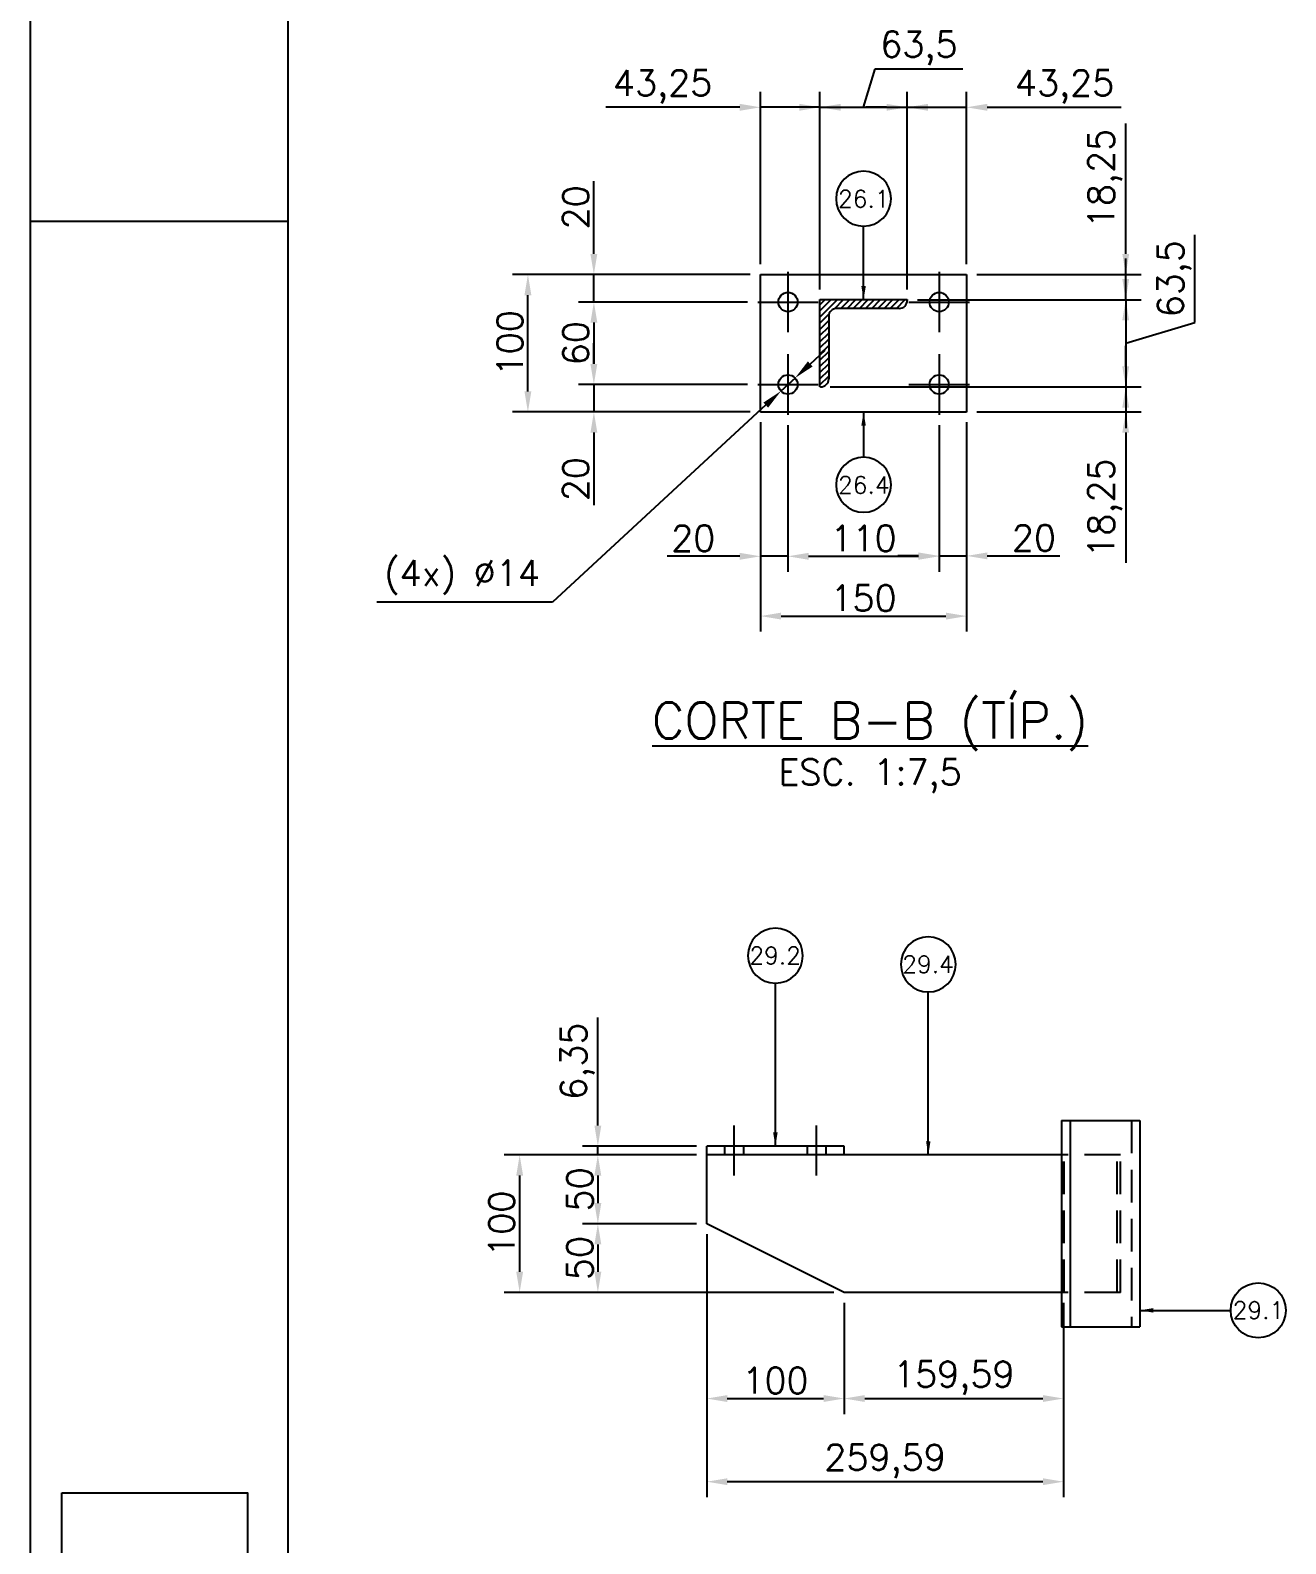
# Model space of a CAD drawing. Header units: metres. Extents: x 0 to 6307, y 0 to 4455.
# Drawn here: x 0 to 914, y 1265 to 2366 of the extents above; entities that cross this region are included whole.
import ezdxf
from ezdxf.enums import TextEntityAlignment as Align

# ---------------------------------------------------------------- set-up
doc = ezdxf.new("R2010")
doc.units = ezdxf.units.M
doc.header["$LTSCALE"] = 7.5
doc.linetypes.add('CENTER2', pattern=[28.575, 19.05, -3.175, 3.175, -3.175])
doc.linetypes.add('HIDDEN2', pattern=[4.7625, 3.175, -1.5875])
for name, color, linetype in [('FRL2', 2, 'Continuous'), ('FRL6', 6, 'Continuous'), ('FRL7', 7, 'Continuous'), ('FRR120', 5, 'Continuous'), ('FRR140', 5, 'Continuous'), ('FRR175', 1, 'Continuous'), ('FRR80', 3, 'Continuous'), ('GSB', 7, 'Continuous'), ('SC1', 7, 'CENTER2'), ('SDM', 7, 'Continuous'), ('SHA', 7, 'Continuous'), ('SL4', 4, 'Continuous'), ('ST1', 7, 'HIDDEN2')]:
    doc.layers.add(name, color=color, linetype=linetype)
doc.styles.add('R100', font='simplex.shx', dxfattribs={"height": 2.5})
doc.styles.add('R120', font='simplex.shx', dxfattribs={"height": 3})
doc.styles.add('R140', font='simplex.shx', dxfattribs={"height": 3.5})
doc.styles.add('R80', font='simplex.shx', dxfattribs={"height": 2})
doc.styles.add('ROMANS', font='ROMANS.SHX')
doc.dimstyles.new('5___1-5', dxfattribs={"dimscale": 5, "dimtxt": 2.5, "dimasz": 2, "dimexe": 1.5, "dimexo": 1, "dimgap": 0.5, "dimtad": 1, "dimzin": 12, "dimtxsty": 'ROMANS', "dimcen": 0, "dimclrd": 256, "dimclre": 256, "dimclrt": 3, "dimaunit": 1, "dimazin": 3, "dimtfac": 1, "dimtmove": 0, "dimatfit": 0, "dimfxl": 1, "dimlwd": -1, "dimlwe": -1, "dimarcsym": 0})
doc.dimstyles.new('7.5___1-7.5', dxfattribs={"dimscale": 7.5, "dimtxt": 2.5, "dimasz": 2, "dimexe": 1.5, "dimexo": 1, "dimgap": 0.5, "dimtad": 1, "dimzin": 12, "dimtxsty": 'ROMANS', "dimcen": 0, "dimclrd": 256, "dimclre": 256, "dimclrt": 3, "dimaunit": 1, "dimazin": 3, "dimtfac": 1, "dimtmove": 0, "dimatfit": 0, "dimfxl": 1, "dimlwd": -1, "dimlwe": -1, "dimarcsym": 0})
doc.dimstyles.new('7.5___1-7.5$3', dxfattribs={"dimscale": 7.5, "dimtxt": 2.5, "dimasz": 2, "dimexe": 1.5, "dimexo": 1, "dimgap": 0.5, "dimtad": 1, "dimtoh": 1, "dimzin": 12, "dimtxsty": 'ROMANS', "dimcen": 0, "dimclrd": 256, "dimclre": 256, "dimclrt": 3, "dimaunit": 1, "dimazin": 3, "dimtfac": 1, "dimtmove": 0, "dimatfit": 0, "dimfxl": 1, "dimlwd": -1, "dimlwe": -1, "dimarcsym": 0})

# ---------------------------------------------------------------- blocks, each defined once
blk = doc.blocks.new('A1')
blk.add_lwpolyline([(3.06, 173.62), (21.06, 173.62), (21.06, 48.62), (3.06, 48.62)], close=True)
at = {"layer": 'FRL2'}
blk.add_line((0, 297), (25, 297), dxfattribs=at)
at = {"layer": 'FRL6', "linetype": 'Continuous'}
blk.add_line((25, 584), (25, 10), dxfattribs=at)
at = {"layer": 'FRL7', "linetype": 'Continuous'}
blk.add_line((0, 594), (0, 0), dxfattribs=at)
at = {"layer": 'FRR120', "style": 'R120'}
for tag, p in [('FASE_DO_PROJETO', (659, 46.29)), ('ÁREA_E/OU_SUBÁREA', (659, 40.79)), ('TÍTULO_DO_DESENHO', (659, 35.29)), ('SUBTÍTULO_1_DO_DESENHO', (659, 29.79)), ('SUBTÍTULO_2_DO_DESENHO', (659, 24.29))]:
    blk.add_attdef(tag, p, '', height=3, dxfattribs=at)
at = {"layer": 'FRR140', "style": 'R140', "width": 0.91}
for tag, p in [('NÚMERO_DA_CONTRATADA', (687.72, 12.6)), ('NUMERO_VALE', (752.89, 12.6))]:
    blk.add_attdef(tag, p, '', height=3.5, dxfattribs=at)
for tag, p in [('REVISÃO', (823.5, 14.68)), ('ESCALA', (671, 14.35))]:
    blk.add_attdef(tag, text='', height=3.5, dxfattribs=at).set_placement(p, align=Align.MIDDLE)
at = {"layer": 'FRR175', "style": 'R120'}
for tag, p in [('CLASSIFICAÇÃO', (811.83, 67.73)), ('PROJETO', (716.31, 53.59)), ('N_PROJ_SE', (793.5, 53.59)), ('N_CONTRATO', (796.97, 47.3))]:
    blk.add_attdef(tag, text='', height=3, dxfattribs=at).set_placement(p, align=Align.MIDDLE_CENTER)
at = {"layer": 'FRR80', "style": 'R80'}
for tag, p in [('8A_REV', (476, 77.07)), ('EMIS.', (486, 77.07)), ('PROJ.', (585, 77.07)), ('DES.', (597, 77.07)), ('VER.', (609, 77.07)), ('APR.', (621, 77.07)), ('AUT.', (633.01, 77.07)), ('7A_REV', (476, 71.37)), ('EMIS.', (486, 71.37)), ('PROJ.', (585, 71.37)), ('DES.', (597, 71.37)), ('VER.', (609, 71.37)), ('APR.', (621, 71.37)), ('AUT.', (633.01, 71.37)), ('6A_REV', (476, 65.67)), ('EMIS.', (486, 65.67)), ('PROJ.', (585, 65.67)), ('DES.', (597, 65.67)), ('VER.', (609, 65.67)), ('APR.', (621, 65.67)), ('AUT.', (633.01, 65.67)), ('5A_REV', (476, 59.97)), ('EMIS.', (486, 59.97)), ('PROJ.', (585, 59.97)), ('DES.', (597, 59.97)), ('VER.', (609, 59.97)), ('APR.', (621, 59.97)), ('AUT.', (633.01, 59.97)), ('4A_REV', (476, 54.27)), ('EMIS.', (486, 54.27)), ('PROJ.', (585, 54.27)), ('DES.', (597, 54.27)), ('VER.', (609, 54.27)), ('APR.', (621, 54.27)), ('AUT.', (633.01, 54.27)), ('3A_REV', (476, 48.57)), ('EMIS.', (486, 48.57)), ('PROJ.', (585, 48.57)), ('DES.', (597, 48.57)), ('VER.', (609, 48.57)), ('APR.', (621, 48.57)), ('AUT.', (633.01, 48.57)), ('2A_REV', (476, 42.87)), ('EMIS.', (486, 42.87)), ('PROJ.', (585, 42.87)), ('DES.', (597, 42.87)), ('VER.', (609, 42.87)), ('APR.', (621, 42.87)), ('AUT.', (633.01, 42.87)), ('1a_REV', (476, 37.17)), ('EMIS.', (486, 37.17)), ('PROJ.', (585, 37.17)), ('DES.', (597, 37.17)), ('VER.', (609, 37.17)), ('APR.', (621, 37.17)), ('AUT.', (633.01, 37.17))]:
    blk.add_attdef(tag, text='', height=2, dxfattribs=at).set_placement(p, align=Align.MIDDLE)
for p in [(492.61, 76.08), (492.61, 70.38), (492.61, 64.68), (492.61, 58.98), (492.61, 53.28), (492.61, 47.58), (492.61, 41.88), (492.61, 36.18)]:
    blk.add_attdef('DESCRIÇÃO_DA_REVISÃO', p, '', height=2, dxfattribs=at)
at = {"layer": 'FRR80', "style": 'R80', "width": 0.85}
for p in [(648, 77.07), (648, 71.37), (648, 65.67), (648, 59.97), (648, 54.27), (648, 48.57), (648, 42.87), (648, 37.17)]:
    blk.add_attdef('DATA', text='', height=2, dxfattribs=at).set_placement(p, align=Align.MIDDLE)
blk = doc.blocks.new('*D23')
at = {"layer": 'Defpoints', "color": 0, "transparency": 16777216}
for p in [(410.1, 2188.6), (531.3, 2188.6), (529.3, 2168.6)]:
    blk.add_point(p, dxfattribs=at)
at = {"layer": 'SDM', "transparency": 16777216}
for p, q in [((410.1, 2203.6), (410.1, 2256.5)), ((523.8, 2188.6), (398.8, 2188.6)), ((410.1, 2168.6), (410.1, 2188.6)), ((521.8, 2168.6), (398.8, 2168.6)), ((410.1, 2153.6), (410.1, 2138.6))]:
    blk.add_line(p, q, dxfattribs=at)
for points in [[(407.6, 2203.6), (412.6, 2203.6), (410.1, 2188.6)], [(407.6, 2153.6), (412.6, 2153.6), (410.1, 2168.6)]]:
    blk.add_solid(points, dxfattribs=at)
at = {"layer": 'SDM', "color": 3, "transparency": 16777216, "insert": (396.9, 2237.5), "char_height": 18.75, "attachment_point": 5, "rotation": 90, "style": 'ROMANS'}
blk.add_mtext('20', dxfattribs=at)
blk = doc.blocks.new('*D24')
at = {"layer": 'Defpoints', "color": 0, "transparency": 16777216}
for p in [(529.3, 2168.6), (410.1, 2108.6), (529.3, 2108.6)]:
    blk.add_point(p, dxfattribs=at)
at = {"layer": 'SDM', "transparency": 16777216}
for p, q in [((521.8, 2168.6), (398.8, 2168.6)), ((410.1, 2153.6), (410.1, 2123.6)), ((521.8, 2108.6), (398.8, 2108.6))]:
    blk.add_line(p, q, dxfattribs=at)
for points in [[(407.6, 2153.6), (412.6, 2153.6), (410.1, 2168.6)], [(407.6, 2123.6), (412.6, 2123.6), (410.1, 2108.6)]]:
    blk.add_solid(points, dxfattribs=at)
at = {"layer": 'SDM', "color": 3, "transparency": 16777216, "insert": (396.9, 2138.6), "char_height": 18.75, "attachment_point": 5, "rotation": 90, "style": 'ROMANS'}
blk.add_mtext('60', dxfattribs=at)
blk = doc.blocks.new('*D25')
at = {"layer": 'Defpoints', "color": 0, "transparency": 16777216}
for p in [(529.3, 2108.6), (410.1, 2088.6), (531.3, 2088.6)]:
    blk.add_point(p, dxfattribs=at)
at = {"layer": 'SDM', "transparency": 16777216}
for p, q in [((410.1, 2123.6), (410.1, 2138.6)), ((521.8, 2108.6), (398.8, 2108.6)), ((410.1, 2108.6), (410.1, 2088.6)), ((523.8, 2088.6), (398.8, 2088.6)), ((410.1, 2073.6), (410.1, 2020.7))]:
    blk.add_line(p, q, dxfattribs=at)
for points in [[(407.6, 2123.6), (412.6, 2123.6), (410.1, 2108.6)], [(407.6, 2073.6), (412.6, 2073.6), (410.1, 2088.6)]]:
    blk.add_solid(points, dxfattribs=at)
at = {"layer": 'SDM', "color": 3, "transparency": 16777216, "insert": (396.9, 2039.7), "char_height": 18.75, "attachment_point": 5, "rotation": 90, "style": 'ROMANS'}
blk.add_mtext('20', dxfattribs=at)
blk = doc.blocks.new('*D26')
at = {"layer": 'Defpoints', "color": 0, "transparency": 16777216}
for p in [(362.1, 2188.6), (531.3, 2188.6), (531.3, 2088.6)]:
    blk.add_point(p, dxfattribs=at)
at = {"layer": 'SDM', "transparency": 16777216}
for p, q in [((523.8, 2188.6), (350.9, 2188.6)), ((362.1, 2103.6), (362.1, 2173.6)), ((523.8, 2088.6), (350.9, 2088.6))]:
    blk.add_line(p, q, dxfattribs=at)
for points in [[(359.6, 2173.6), (364.6, 2173.6), (362.1, 2188.6)], [(359.6, 2103.6), (364.6, 2103.6), (362.1, 2088.6)]]:
    blk.add_solid(points, dxfattribs=at)
at = {"layer": 'SDM', "color": 3, "transparency": 16777216, "insert": (349, 2138.6), "char_height": 18.75, "attachment_point": 5, "rotation": 90, "style": 'ROMANS'}
blk.add_mtext('100', dxfattribs=at)
blk = doc.blocks.new('*D27')
at = {"layer": 'Defpoints', "color": 0, "transparency": 16777216}
for p in [(681.3, 2188.6), (797.1, 2188.6), (638.1, 2170.3)]:
    blk.add_point(p, dxfattribs=at)
at = {"layer": 'SDM', "transparency": 16777216}
for p, q in [((797.1, 2203.6), (797.1, 2298.4)), ((688.8, 2188.6), (808.3, 2188.6)), ((797.1, 2170.3), (797.1, 2188.6)), ((645.6, 2170.3), (808.3, 2170.3)), ((797.1, 2155.3), (797.1, 2140.3))]:
    blk.add_line(p, q, dxfattribs=at)
for points in [[(794.6, 2203.6), (799.6, 2203.6), (797.1, 2188.6)], [(794.6, 2155.3), (799.6, 2155.3), (797.1, 2170.3)]]:
    blk.add_solid(points, dxfattribs=at)
at = {"layer": 'SDM', "color": 3, "transparency": 16777216, "insert": (782.1, 2258.5), "char_height": 18.75, "attachment_point": 5, "rotation": 90, "style": 'ROMANS'}
blk.add_mtext('18,25', dxfattribs=at)
blk = doc.blocks.new('*D28')
at = {"layer": 'Defpoints', "color": 0, "transparency": 16777216}
for p in [(574.6, 2106.8), (681.3, 2088.6), (797.1, 2088.6)]:
    blk.add_point(p, dxfattribs=at)
at = {"layer": 'SDM', "transparency": 16777216}
for p, q in [((797.1, 2121.8), (797.1, 2136.8)), ((582.1, 2106.8), (808.3, 2106.8)), ((797.1, 2106.8), (797.1, 2088.6)), ((688.8, 2088.6), (808.3, 2088.6)), ((797.1, 2073.6), (797.1, 1978.8))]:
    blk.add_line(p, q, dxfattribs=at)
for points in [[(794.6, 2121.8), (799.6, 2121.8), (797.1, 2106.8)], [(794.6, 2073.6), (799.6, 2073.6), (797.1, 2088.6)]]:
    blk.add_solid(points, dxfattribs=at)
at = {"layer": 'SDM', "color": 3, "transparency": 16777216, "insert": (782.1, 2018.7), "char_height": 18.75, "attachment_point": 5, "rotation": 90, "style": 'ROMANS'}
blk.add_mtext('18,25', dxfattribs=at)
blk = doc.blocks.new('*D29')
at = {"layer": 'Defpoints', "color": 0, "transparency": 16777216}
for p in [(531.3, 2088.6), (551.3, 2086.6), (531.3, 1983.6)]:
    blk.add_point(p, dxfattribs=at)
at = {"layer": 'SDM', "transparency": 16777216}
for p, q in [((531.3, 2081.1), (531.3, 1972.3)), ((551.3, 2079.1), (551.3, 1972.3)), ((516.3, 1983.6), (463.5, 1983.6)), ((551.3, 1983.6), (531.3, 1983.6)), ((566.3, 1983.6), (581.3, 1983.6))]:
    blk.add_line(p, q, dxfattribs=at)
for points in [[(516.3, 1986.1), (516.3, 1981.1), (531.3, 1983.6)], [(566.3, 1986.1), (566.3, 1981.1), (551.3, 1983.6)]]:
    blk.add_solid(points, dxfattribs=at)
at = {"layer": 'SDM', "color": 3, "transparency": 16777216, "insert": (482.4, 1996.7), "char_height": 18.75, "attachment_point": 5, "style": 'ROMANS'}
blk.add_mtext('20', dxfattribs=at)
blk = doc.blocks.new('*D30')
at = {"layer": 'Defpoints', "color": 0, "transparency": 16777216}
for p in [(551.3, 2086.6), (661.3, 2086.6), (661.3, 1983.6)]:
    blk.add_point(p, dxfattribs=at)
at = {"layer": 'SDM', "transparency": 16777216}
for p, q in [((551.3, 2079.1), (551.3, 1972.3)), ((661.3, 2079.1), (661.3, 1972.3)), ((566.3, 1983.6), (646.3, 1983.6))]:
    blk.add_line(p, q, dxfattribs=at)
for points in [[(566.3, 1986.1), (566.3, 1981.1), (551.3, 1983.6)], [(646.3, 1986.1), (646.3, 1981.1), (661.3, 1983.6)]]:
    blk.add_solid(points, dxfattribs=at)
at = {"layer": 'SDM', "color": 3, "transparency": 16777216, "insert": (606.3, 1996.7), "char_height": 18.75, "attachment_point": 5, "style": 'ROMANS'}
blk.add_mtext('110', dxfattribs=at)
blk = doc.blocks.new('*D31')
at = {"layer": 'Defpoints', "color": 0, "transparency": 16777216}
for p in [(661.3, 2086.6), (681.3, 2088.6), (681.3, 1983.9)]:
    blk.add_point(p, dxfattribs=at)
at = {"layer": 'SDM', "transparency": 16777216}
for p, q in [((661.3, 2079.1), (661.3, 1972.6)), ((681.3, 2081.1), (681.3, 1972.6)), ((646.3, 1983.9), (631.3, 1983.9)), ((661.3, 1983.9), (681.3, 1983.9)), ((696.3, 1983.9), (749.2, 1983.9))]:
    blk.add_line(p, q, dxfattribs=at)
for points in [[(646.3, 1986.4), (646.3, 1981.4), (661.3, 1983.9)], [(696.3, 1986.4), (696.3, 1981.4), (681.3, 1983.9)]]:
    blk.add_solid(points, dxfattribs=at)
at = {"layer": 'SDM', "color": 3, "transparency": 16777216, "insert": (730.3, 1997), "char_height": 18.75, "attachment_point": 5, "style": 'ROMANS'}
blk.add_mtext('20', dxfattribs=at)
blk = doc.blocks.new('*D32')
at = {"layer": 'Defpoints', "color": 0, "transparency": 16777216}
for p in [(531.3, 2088.6), (681.3, 2088.6), (681.3, 1940.1)]:
    blk.add_point(p, dxfattribs=at)
at = {"layer": 'SDM', "transparency": 16777216}
for p, q in [((531.3, 2081.1), (531.3, 1928.8)), ((681.3, 2081.1), (681.3, 1928.8)), ((546.3, 1940.1), (666.3, 1940.1))]:
    blk.add_line(p, q, dxfattribs=at)
for points in [[(546.3, 1942.6), (546.3, 1937.6), (531.3, 1940.1)], [(666.3, 1942.6), (666.3, 1937.6), (681.3, 1940.1)]]:
    blk.add_solid(points, dxfattribs=at)
at = {"layer": 'SDM', "color": 3, "transparency": 16777216, "insert": (606.3, 1953.2), "char_height": 18.75, "attachment_point": 5, "style": 'ROMANS'}
blk.add_mtext('150', dxfattribs=at)
blk = doc.blocks.new('*D33')
at = {"layer": 'Defpoints', "color": 0, "transparency": 16777216}
for p in [(531.3, 2310.3), (531.3, 2188.6), (574.6, 2170.3)]:
    blk.add_point(p, dxfattribs=at)
at = {"layer": 'SDM', "transparency": 16777216}
for p, q in [((531.3, 2196.1), (531.3, 2321.6)), ((574.6, 2177.8), (574.6, 2321.6)), ((516.3, 2310.3), (418.8, 2310.3)), ((574.6, 2310.3), (531.3, 2310.3)), ((589.6, 2310.3), (604.6, 2310.3))]:
    blk.add_line(p, q, dxfattribs=at)
for points in [[(516.3, 2312.8), (516.3, 2307.8), (531.3, 2310.3)], [(589.6, 2312.8), (589.6, 2307.8), (574.6, 2310.3)]]:
    blk.add_solid(points, dxfattribs=at)
at = {"layer": 'SDM', "color": 3, "transparency": 16777216, "insert": (460.1, 2325.2), "char_height": 18.75, "attachment_point": 5, "style": 'ROMANS'}
blk.add_mtext('43,25', dxfattribs=at)
blk = doc.blocks.new('*D34')
at = {"layer": 'Defpoints', "color": 0, "transparency": 16777216}
for p in [(681.3, 2310.3), (681.3, 2188.6), (638.1, 2170.3)]:
    blk.add_point(p, dxfattribs=at)
at = {"layer": 'SDM', "transparency": 16777216}
for p, q in [((638.1, 2177.8), (638.1, 2321.6)), ((681.3, 2196.1), (681.3, 2321.6)), ((623.1, 2310.3), (608.1, 2310.3)), ((638.1, 2310.3), (681.3, 2310.3)), ((696.3, 2310.3), (793.8, 2310.3))]:
    blk.add_line(p, q, dxfattribs=at)
for points in [[(623.1, 2312.8), (623.1, 2307.8), (638.1, 2310.3)], [(696.3, 2312.8), (696.3, 2307.8), (681.3, 2310.3)]]:
    blk.add_solid(points, dxfattribs=at)
at = {"layer": 'SDM', "color": 3, "transparency": 16777216, "insert": (752.6, 2325.2), "char_height": 18.75, "attachment_point": 5, "style": 'ROMANS'}
blk.add_mtext('43,25', dxfattribs=at)
blk = doc.blocks.new('*D37')
at = {"layer": 'Defpoints', "color": 0, "transparency": 16777216}
for p in [(546.2, 2103.8), (556.5, 2113.3)]:
    blk.add_point(p, dxfattribs=at)
at = {"layer": 'SDM', "transparency": 16777216}
for p, q in [((567.5, 2123.5), (578.5, 2133.7)), ((556.5, 2113.3), (546.2, 2103.8)), ((535.2, 2093.7), (380, 1950.3)), ((380, 1950.3), (252.2, 1950.3))]:
    blk.add_line(p, q, dxfattribs=at)
for points in [[(565.8, 2125.4), (569.2, 2121.7), (556.5, 2113.3)], [(533.5, 2095.5), (536.9, 2091.8), (546.2, 2103.8)]]:
    blk.add_solid(points, dxfattribs=at)
at = {"layer": 'SDM', "color": 3, "transparency": 16777216, "insert": (314.2, 1968.3), "char_height": 18.75, "attachment_point": 5, "style": 'ROMANS'}
blk.add_mtext('(4x) ∅14', dxfattribs=at)
blk = doc.blocks.new('ITEM')
at = {"layer": 'GSB'}
blk.add_circle((0, 0), 4, dxfattribs=at)
blk = doc.blocks.new('*D108')
at = {"layer": 'Defpoints', "color": 0, "transparency": 16777216}
for p in [(413, 1554.4), (492.2, 1554.4), (492.2, 1548)]:
    blk.add_point(p, dxfattribs=at)
at = {"layer": 'SDM', "transparency": 16777216}
for p, q in [((413, 1569.4), (413, 1648.1)), ((484.7, 1554.4), (401.8, 1554.4)), ((413, 1548), (413, 1554.4)), ((484.7, 1548), (401.8, 1548)), ((413, 1533), (413, 1518))]:
    blk.add_line(p, q, dxfattribs=at)
for points in [[(410.5, 1569.4), (415.5, 1569.4), (413, 1554.4)], [(410.5, 1533), (415.5, 1533), (413, 1548)]]:
    blk.add_solid(points, dxfattribs=at)
at = {"layer": 'SDM', "color": 3, "transparency": 16777216, "insert": (398.1, 1616.3), "char_height": 18.75, "attachment_point": 5, "rotation": 90, "style": 'ROMANS'}
blk.add_mtext('6,35', dxfattribs=at)
blk = doc.blocks.new('*D109')
at = {"layer": 'Defpoints', "color": 0, "transparency": 16777216}
for p in [(492.2, 1548), (413, 1498), (492.2, 1498)]:
    blk.add_point(p, dxfattribs=at)
at = {"layer": 'SDM', "transparency": 16777216}
for p, q in [((484.7, 1548), (401.8, 1548)), ((413, 1533), (413, 1513)), ((484.7, 1498), (401.8, 1498))]:
    blk.add_line(p, q, dxfattribs=at)
for points in [[(410.5, 1533), (415.5, 1533), (413, 1548)], [(410.5, 1513), (415.5, 1513), (413, 1498)]]:
    blk.add_solid(points, dxfattribs=at)
at = {"layer": 'SDM', "color": 3, "transparency": 16777216, "insert": (399.9, 1523), "char_height": 18.75, "attachment_point": 5, "rotation": 90, "style": 'ROMANS'}
blk.add_mtext('50', dxfattribs=at)
blk = doc.blocks.new('*D110')
at = {"layer": 'Defpoints', "color": 0, "transparency": 16777216}
for p in [(492.2, 1498), (413, 1448), (592.2, 1448)]:
    blk.add_point(p, dxfattribs=at)
at = {"layer": 'SDM', "transparency": 16777216}
for p, q in [((484.7, 1498), (401.8, 1498)), ((413, 1483), (413, 1463)), ((584.7, 1448), (401.8, 1448))]:
    blk.add_line(p, q, dxfattribs=at)
for points in [[(410.5, 1483), (415.5, 1483), (413, 1498)], [(410.5, 1463), (415.5, 1463), (413, 1448)]]:
    blk.add_solid(points, dxfattribs=at)
at = {"layer": 'SDM', "color": 3, "transparency": 16777216, "insert": (399.9, 1473), "char_height": 18.75, "attachment_point": 5, "rotation": 90, "style": 'ROMANS'}
blk.add_mtext('50', dxfattribs=at)
blk = doc.blocks.new('*D111')
at = {"layer": 'Defpoints', "color": 0, "transparency": 16777216}
for p in [(492.2, 1498), (592.2, 1448), (592.2, 1370.8)]:
    blk.add_point(p, dxfattribs=at)
at = {"layer": 'SDM', "transparency": 16777216}
for p, q in [((492.2, 1490.5), (492.2, 1359.5)), ((592.2, 1440.5), (592.2, 1359.5)), ((507.2, 1370.8), (577.2, 1370.8))]:
    blk.add_line(p, q, dxfattribs=at)
for points in [[(507.2, 1373.3), (507.2, 1368.3), (492.2, 1370.8)], [(577.2, 1373.3), (577.2, 1368.3), (592.2, 1370.8)]]:
    blk.add_solid(points, dxfattribs=at)
at = {"layer": 'SDM', "color": 3, "transparency": 16777216, "insert": (542.2, 1383.9), "char_height": 18.75, "attachment_point": 5, "style": 'ROMANS'}
blk.add_mtext('100', dxfattribs=at)
blk = doc.blocks.new('*D112')
at = {"layer": 'Defpoints', "color": 0, "transparency": 16777216}
for p in [(592.2, 1448), (751.8, 1448), (751.8, 1370.8)]:
    blk.add_point(p, dxfattribs=at)
at = {"layer": 'SDM', "transparency": 16777216}
for p, q in [((592.2, 1440.5), (592.2, 1359.5)), ((751.8, 1440.5), (751.8, 1359.5)), ((607.2, 1370.8), (736.8, 1370.8))]:
    blk.add_line(p, q, dxfattribs=at)
for points in [[(607.2, 1373.3), (607.2, 1368.3), (592.2, 1370.8)], [(736.8, 1373.3), (736.8, 1368.3), (751.8, 1370.8)]]:
    blk.add_solid(points, dxfattribs=at)
at = {"layer": 'SDM', "color": 3, "transparency": 16777216, "insert": (672, 1385.7), "char_height": 18.75, "attachment_point": 5, "style": 'ROMANS'}
blk.add_mtext('159,59', dxfattribs=at)
blk = doc.blocks.new('*D113')
at = {"layer": 'Defpoints', "color": 0, "transparency": 16777216}
for p in [(492.2, 1498), (751.8, 1448), (492.2, 1310.3)]:
    blk.add_point(p, dxfattribs=at)
at = {"layer": 'SDM', "transparency": 16777216}
for p, q in [((492.2, 1490.5), (492.2, 1299.1)), ((751.8, 1440.5), (751.8, 1299.1)), ((736.8, 1310.3), (507.2, 1310.3))]:
    blk.add_line(p, q, dxfattribs=at)
for points in [[(507.2, 1312.8), (507.2, 1307.8), (492.2, 1310.3)], [(736.8, 1312.8), (736.8, 1307.8), (751.8, 1310.3)]]:
    blk.add_solid(points, dxfattribs=at)
at = {"layer": 'SDM', "color": 3, "transparency": 16777216, "insert": (622, 1325.2), "char_height": 18.75, "attachment_point": 5, "style": 'ROMANS'}
blk.add_mtext('259,59', dxfattribs=at)
blk = doc.blocks.new('*D114')
at = {"layer": 'Defpoints', "color": 0, "transparency": 16777216}
for p in [(492.2, 1548), (356.1, 1448), (592.2, 1448)]:
    blk.add_point(p, dxfattribs=at)
at = {"layer": 'SDM', "transparency": 16777216}
for p, q in [((484.7, 1548), (344.9, 1548)), ((356.1, 1533), (356.1, 1463)), ((584.7, 1448), (344.9, 1448))]:
    blk.add_line(p, q, dxfattribs=at)
for points in [[(353.6, 1533), (358.6, 1533), (356.1, 1548)], [(353.6, 1463), (358.6, 1463), (356.1, 1448)]]:
    blk.add_solid(points, dxfattribs=at)
at = {"layer": 'SDM', "color": 3, "transparency": 16777216, "insert": (343, 1498), "char_height": 18.75, "attachment_point": 5, "rotation": 90, "style": 'ROMANS'}
blk.add_mtext('100', dxfattribs=at)
blk = doc.blocks.new('*D152')
at = {"layer": 'Defpoints', "color": 0, "transparency": 16777216}
for p in [(638.1, 2310.3), (574.6, 2170.3), (638.1, 2170.3)]:
    blk.add_point(p, dxfattribs=at)
at = {"layer": 'SDM', "transparency": 16777216}
for p, q in [((606.3, 2310.3), (614.8, 2338.3)), ((614.8, 2338.3), (678.5, 2338.3)), ((574.6, 2177.8), (574.6, 2321.6)), ((638.1, 2177.8), (638.1, 2321.6)), ((559.6, 2310.3), (544.6, 2310.3)), ((574.6, 2310.3), (638.1, 2310.3)), ((574.6, 2310.3), (638.1, 2310.3)), ((653.1, 2310.3), (668.1, 2310.3))]:
    blk.add_line(p, q, dxfattribs=at)
for points in [[(559.6, 2312.8), (559.6, 2307.8), (574.6, 2310.3)], [(653.1, 2312.8), (653.1, 2307.8), (638.1, 2310.3)]]:
    blk.add_solid(points, dxfattribs=at)
at = {"layer": 'SDM', "color": 3, "transparency": 16777216, "insert": (646.6, 2353.3), "char_height": 18.75, "attachment_point": 5, "style": 'ROMANS'}
blk.add_mtext('63,5', dxfattribs=at)
blk = doc.blocks.new('*D153')
at = {"layer": 'Defpoints', "color": 0, "transparency": 16777216}
for p in [(638.1, 2170.3), (574.6, 2106.8), (797.1, 2106.8)]:
    blk.add_point(p, dxfattribs=at)
at = {"layer": 'SDM', "transparency": 16777216}
for p, q in [((847.4, 2153.7), (847.4, 2217.5)), ((797.1, 2185.3), (797.1, 2200.3)), ((645.6, 2170.3), (808.3, 2170.3)), ((797.1, 2170.3), (797.1, 2106.8)), ((797.1, 2170.3), (797.1, 2106.8)), ((797.1, 2138.6), (847.4, 2153.7)), ((582.1, 2106.8), (808.3, 2106.8)), ((797.1, 2091.8), (797.1, 2076.8))]:
    blk.add_line(p, q, dxfattribs=at)
for points in [[(794.6, 2185.3), (799.6, 2185.3), (797.1, 2170.3)], [(794.6, 2091.8), (799.6, 2091.8), (797.1, 2106.8)]]:
    blk.add_solid(points, dxfattribs=at)
at = {"layer": 'SDM', "color": 3, "transparency": 16777216, "insert": (832.5, 2185.6), "char_height": 18.75, "attachment_point": 5, "rotation": 90, "style": 'ROMANS'}
blk.add_mtext('63,5', dxfattribs=at)
blk = doc.blocks.new('CORTE')
at = {"layer": 'GSB', "color": 4, "style": 'R140'}
blk.add_attdef('%%UCORTE', text='', height=3.5, dxfattribs=at).set_placement((-0.25, 2.38), align=Align.MIDDLE_CENTER)
at = {"layer": 'GSB', "color": 3, "style": 'R100'}
blk.add_attdef('ESC.', text='', height=2.5, dxfattribs=at).set_placement((-0.25, -2.62), align=Align.MIDDLE_CENTER)

msp = doc.modelspace()

# ---------------------------------------------------------------- hatches: boundary and pattern name
at = {"layer": 'SHA'}
h = msp.add_hatch(dxfattribs=at)
h.set_pattern_fill('ANSI31', color=256, style=0)
h.set_pattern_definition([(45, (10790.8335, 2724.638), (-2.245064, 2.245064), [])])
edge = h.paths.add_edge_path(flags=0)
edge.add_line((574.595, 2170.345), (574.595, 2106.845))
edge.add_line((574.595, 2106.845), (575.095, 2106.845))
edge.add_arc((575.095, 2112.695), 5.85, 270, 360)
edge.add_line((580.945, 2112.695), (580.945, 2158.145))
edge.add_arc((586.795, 2158.145), 5.85, 90, 180, ccw=False)
edge.add_line((586.795, 2163.995), (632.245, 2163.995))
edge.add_arc((632.245, 2169.845), 5.85, 270, 360)
edge.add_line((638.095, 2169.845), (638.095, 2170.345))
edge.add_line((638.095, 2170.345), (574.595, 2170.345))

# ---------------------------------------------------------------- linework, layer by layer
at = {"layer": 'SC1'}
for p, q in [((551.345, 2190.595), (551.345, 2146.595)), ((661.345, 2190.595), (661.345, 2146.595)), ((529.345, 2168.595), (573.345, 2168.595)), ((639.345, 2168.595), (683.345, 2168.595)), ((551.345, 2130.595), (551.345, 2086.595)), ((661.345, 2130.595), (661.345, 2086.595)), ((529.345, 2108.595), (573.345, 2108.595)), ((639.345, 2108.595), (683.345, 2108.595)), ((512.182, 1533.033), (512.182, 1569.383)), ((572.182, 1533.033), (572.182, 1569.383))]:
    msp.add_line(p, q, dxfattribs=at)
at = {"layer": 'SL4'}
for p, q in [((531.345, 2188.595), (681.345, 2188.595)), ((531.345, 2088.595), (531.345, 2188.595)), ((681.345, 2188.595), (681.345, 2088.595)), ((574.595, 2170.345), (638.095, 2170.345)), ((574.595, 2106.845), (574.595, 2170.345)), ((638.095, 2170.345), (638.095, 2169.845)), ((632.245, 2163.995), (586.795, 2163.995)), ((580.945, 2158.145), (580.945, 2112.695)), ((575.095, 2106.845), (574.595, 2106.845)), ((681.345, 2088.595), (531.345, 2088.595)), ((750.242, 1573.033), (750.242, 1423.033)), ((750.242, 1573.033), (756.584, 1573.033)), ((756.584, 1573.033), (756.584, 1423.033)), ((756.584, 1573.033), (807.284, 1573.033)), ((807.284, 1573.033), (807.284, 1423.033)), ((492.182, 1548.033), (492.182, 1554.383)), ((592.182, 1554.383), (492.182, 1554.383)), ((592.182, 1548.033), (592.182, 1554.383)), ((492.182, 1498.033), (492.182, 1548.033)), ((592.182, 1548.033), (492.182, 1548.033)), ((750.242, 1548.033), (592.182, 1548.033)), ((592.182, 1448.033), (492.182, 1498.033)), ((750.242, 1448.033), (592.182, 1448.033)), ((750.242, 1423.033), (756.584, 1423.033)), ((756.584, 1423.033), (807.284, 1423.033))]:
    msp.add_line(p, q, dxfattribs=at)
for centre in [(551.345, 2168.595), (661.345, 2168.595), (551.345, 2108.595), (661.345, 2108.595)]:
    msp.add_circle(centre, 7, dxfattribs=at)
for centre, start, end in [((632.245, 2169.845), 270, 0), ((586.795, 2158.145), 90, 180), ((575.095, 2112.695), 270, 0)]:
    msp.add_arc(centre, 5.85, start, end, dxfattribs=at)
at = {"layer": 'ST1'}
for p, q in [((801.22, 1573.033), (801.22, 1423.033)), ((505.182, 1554.383), (505.182, 1548.033)), ((519.182, 1548.033), (519.182, 1554.383)), ((565.182, 1554.383), (565.182, 1548.033)), ((579.182, 1548.033), (579.182, 1554.383)), ((751.77, 1548.033), (750.242, 1548.033)), ((751.77, 1448.033), (751.77, 1548.033)), ((752.374, 1548.033), (751.77, 1548.033)), ((752.374, 1448.033), (752.374, 1548.033)), ((790.982, 1548.033), (752.374, 1548.033)), ((790.982, 1448.033), (790.982, 1548.033)), ((793.212, 1548.033), (790.982, 1548.033)), ((793.212, 1448.033), (793.212, 1548.033)), ((751.77, 1448.033), (750.242, 1448.033)), ((752.374, 1448.033), (751.77, 1448.033)), ((790.982, 1448.033), (752.374, 1448.033)), ((793.212, 1448.033), (790.982, 1448.033))]:
    msp.add_line(p, q, dxfattribs=at)

# ---------------------------------------------------------------- block references
at = {"xscale": 7.499999999999915, "yscale": 7.499999999999915, "zscale": 7.499999999999915}
msp.add_blockref('A1', (0, 0), dxfattribs=at)
at = {"layer": 'GSB'}
ref = msp.add_blockref('ITEM', (606.345, 2243.802), dxfattribs=dict(at, xscale=-4.999999999999943, yscale=4.999999999999943, zscale=4.999999999999943))
ref.add_attrib('1', '26.1', dxfattribs={"color": 3, "height": 12.5, "style": 'R100'}).set_placement((606.515, 2243.695), align=Align.MIDDLE_CENTER)
ref = msp.add_blockref('ITEM', (606.345, 2035.621), dxfattribs=dict(at, xscale=-4.999999999999943, yscale=4.999999999999943, zscale=4.999999999999943))
ref.add_attrib('1', '26.4', dxfattribs={"color": 3, "height": 12.5, "style": 'R100'}).set_placement((606.515, 2035.514), align=Align.MIDDLE_CENTER)
at = {"layer": 'GSB', "xscale": 7.499999999999915, "yscale": 7.499999999999915, "zscale": 7.499999999999915}
msp.add_blockref('CORTE', (612.895, 1846.288), dxfattribs=at).add_auto_attribs({'%%UCORTE': '%%uCORTE B-B (TÍP.)', 'ESC.': 'ESC. 1:7,5'})
at = {"layer": 'GSB'}
ref = msp.add_blockref('ITEM', (542.182, 1693.011), dxfattribs=dict(at, xscale=-4.999999999999943, yscale=4.999999999999943, zscale=4.999999999999943, rotation=180))
ref.add_attrib('1', '29.2', dxfattribs={"color": 3, "height": 12.5, "style": 'R100'}).set_placement((542.013, 1693.118), align=Align.MIDDLE_CENTER)
ref = msp.add_blockref('ITEM', (653.423, 1686.661), dxfattribs=dict(at, xscale=-4.999999999999943, yscale=4.999999999999943, zscale=4.999999999999943, rotation=180))
ref.add_attrib('1', '29.4', dxfattribs={"color": 3, "height": 12.5, "style": 'R100'}).set_placement((653.253, 1686.768), align=Align.MIDDLE_CENTER)
ref = msp.add_blockref('ITEM', (893.518, 1434.963), dxfattribs=dict(at, xscale=4.999999999999943, yscale=4.999999999999943, zscale=4.999999999999943, rotation=180))
ref.add_attrib('1', '29.1', dxfattribs={"color": 3, "height": 12.5, "style": 'R100'}).set_placement((893.688, 1435.07), align=Align.MIDDLE_CENTER)

# ---------------------------------------------------------------- dimensions: what is measured, and where the dimension line sits
at = {"layer": 'SDM'}
dim = msp.add_linear_dim(base=(638.095, 2310.312), p1=(574.595, 2170.345), p2=(638.095, 2170.345), dimstyle='7.5___1-7.5', override={"dimtmove": 1}, dxfattribs=at)
dim.commit()
dim.dimension.update_dxf_attribs({"geometry": '*D152', "text_midpoint": (618.506, 2353.259)})
for base, p1, p2, picture, middle in [((531.345, 2310.312), (574.595, 2170.345), (531.345, 2188.595), '*D33', (460.095, 2325.223)), ((681.345, 2310.312), (638.095, 2170.345), (681.345, 2188.595), '*D34', (752.595, 2325.223)), ((531.345, 1983.567), (551.345, 2086.595), (531.345, 2088.595), '*D29', (482.417, 1996.692)), ((661.345, 1983.567), (551.345, 2086.595), (661.345, 2086.595), '*D30', (606.345, 1996.692)), ((681.345, 1983.871), (661.345, 2086.595), (681.345, 2088.595), '*D31', (730.274, 1996.996))]:
    dim = msp.add_linear_dim(base=base, p1=p1, p2=p2, dimstyle='7.5___1-7.5', dxfattribs=at)
    dim.commit()
    dim.dimension.update_dxf_attribs({"geometry": picture, "text_midpoint": middle})
for base, p1, p2, angle, picture, middle in [((797.054, 2188.595), (638.095, 2170.345), (681.345, 2188.595), 90, '*D27', (782.144, 2258.506)), ((410.069, 2188.595), (529.345, 2168.595), (531.345, 2188.595), 90, '*D23', (396.944, 2237.524)), ((362.102, 2188.595), (531.345, 2088.595), (531.345, 2188.595), 90, '*D26', (348.977, 2138.595)), ((410.069, 2108.595), (529.345, 2168.595), (529.345, 2108.595), 90, '*D24', (396.944, 2138.595)), ((410.069, 2088.595), (529.345, 2108.595), (531.345, 2088.595), 90, '*D25', (396.944, 2039.667)), ((797.054, 2088.595), (574.595, 2106.845), (681.345, 2088.595), 90, '*D28', (782.144, 2018.685)), ((413, 1554.383), (492.182, 1548.033), (492.182, 1554.383), 90, '*D108', (398.089, 1616.258)), ((356.134, 1448.033), (492.182, 1548.033), (592.182, 1448.033), 90, '*D114', (343.009, 1498.033)), ((413, 1498.033), (492.182, 1548.033), (492.182, 1498.033), 90, '*D109', (399.875, 1523.033)), ((413, 1448.033), (492.182, 1498.033), (592.182, 1448.033), 90, '*D110', (399.875, 1473.033)), ((592.182, 1370.792), (492.182, 1498.033), (592.182, 1448.033), 180, '*D111', (542.182, 1383.917)), ((492.182, 1310.311), (751.77, 1448.033), (492.182, 1498.033), 180, '*D113', (621.976, 1325.222)), ((751.77, 1370.792), (592.182, 1448.033), (751.77, 1448.033), 180, '*D112', (671.976, 1385.703))]:
    dim = msp.add_linear_dim(base=base, p1=p1, p2=p2, angle=angle, dimstyle='7.5___1-7.5', dxfattribs=at)
    dim.commit()
    dim.dimension.update_dxf_attribs({"geometry": picture, "text_midpoint": middle})
dim = msp.add_linear_dim(base=(797.054, 2106.845), p1=(638.095, 2170.345), p2=(574.595, 2106.845), angle=90, dimstyle='7.5___1-7.5', override={"dimtmove": 1}, dxfattribs=at)
dim.commit()
dim.dimension.update_dxf_attribs({"geometry": '*D153', "text_midpoint": (832.501, 2157.452)})
dim = msp.add_diameter_dim_2p(p1=(556.486, 2113.347), p2=(546.205, 2103.844), text='(4x) <>', dimstyle='7.5___1-7.5$3', dxfattribs=at)
dim.commit()
dim.dimension.update_dxf_attribs({"geometry": '*D37', "text_midpoint": (314.24, 1950.259), "dimtype": 163})
dim = msp.add_linear_dim(base=(681.345, 1940.074), p1=(531.345, 2088.595), p2=(681.345, 2088.595), dimstyle='7.5___1-7.5', dxfattribs=at)
dim.commit()
dim.dimension.update_dxf_attribs({"geometry": '*D32', "text_midpoint": (606.345, 1940.074), "dimtype": 160})

# ---------------------------------------------------------------- leaders
for points in [[(606.345, 2170.345), (606.345, 2223.802)], [(606.345, 2088.595), (606.345, 2055.621)], [(542.182, 1554.383), (542.182, 1673.011)], [(653.423, 1548.033), (653.423, 1666.661)], [(807.278, 1434.963), (873.518, 1434.963)]]:
    msp.add_leader(points, dimstyle='5___1-5', override={"dimgap": 0.5, "dimtad": 0}, dxfattribs=at)

doc.saveas('drawing.dxf')
